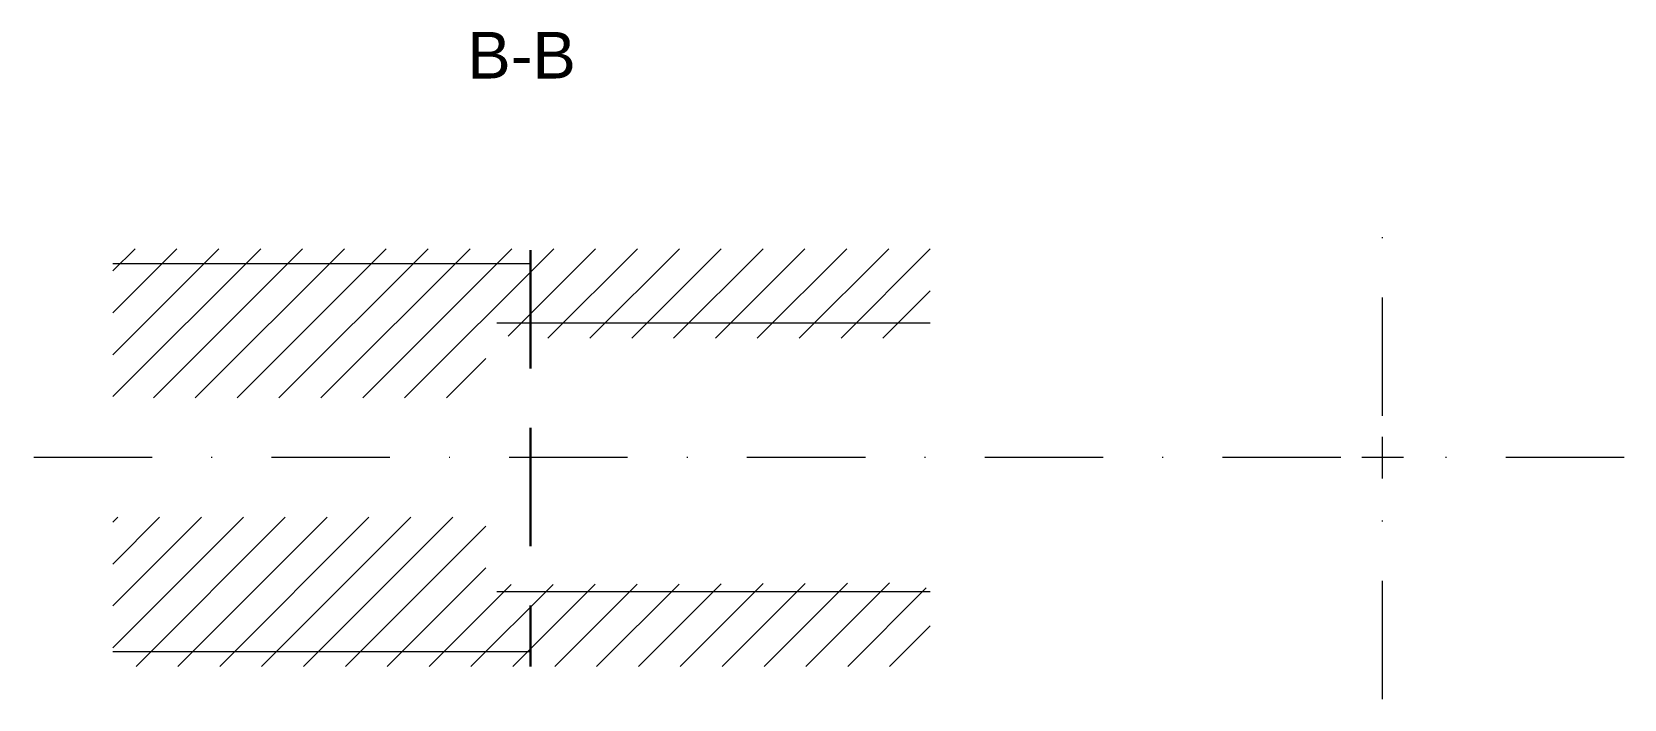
# Paper-space layout 'Layout2' of a CAD drawing. Header units: millimetres. Extents: x 48 to 219, y 110 to 181.
import ezdxf

# ---------------------------------------------------------------- set-up
doc = ezdxf.new("R2010")
doc.units = ezdxf.units.MM
doc.linetypes.add('DASHDOT', pattern=[25.4, 12.7, -6.35, 0, -6.35])
doc.linetypes.add('DASHED', pattern=[19.05, 12.7, -6.35])
for name, color, linetype, lineweight in [('AXE', 1, 'DASHDOT', 5), ('MD_Annotation', 7, 'Continuous', 25), ('MD_Hatching', 7, 'Continuous', 15), ('Muchii Groase', 250, 'Continuous', 30), ('muchii subtiri', 250, 'Continuous', 15)]:
    doc.layers.add(name, color=color, linetype=linetype, lineweight=lineweight)
doc.styles.get("Standard").update_dxf_attribs({"font": 'arial.ttf'})

# ---------------------------------------------------------------- blocks, each defined once
blk = doc.blocks.new('*U14')
at = {"layer": 'AXE', "color": 0, "transparency": 16777216}
for p, q in [((0, 4.48), (0, 25.9)), ((-25.9, 0), (-4.48, 0)), ((4.48, 0), (144.88, 0)), ((0, -25.9), (0, -4.48))]:
    blk.add_line(p, q, dxfattribs=at)
at = {"layer": 'AXE', "color": 0, "linetype": 'Continuous', "transparency": 16777216}
for p, q in [((0, -2.24), (0, 2.24)), ((-2.24, 0), (2.24, 0))]:
    blk.add_line(p, q, dxfattribs=at)

psp = doc.layouts.new('Layout2')

# ---------------------------------------------------------------- hatches: boundary and pattern name
at = {"layer": 'MD_Hatching', "linetype": 'Continuous'}
h = psp.add_hatch(dxfattribs=at)
h.set_pattern_fill('ANSI31', color=256, style=0)
edge = h.paths.add_edge_path(flags=0)
edge.add_spline(control_points=[(61.55, 158), (61.55, 157.92), (61.54, 157.83), (61.48, 157.67), (61.44, 157.59), (61.33, 157.44), (61.25, 157.37), (61.07, 157.26), (60.97, 157.23), (60.76, 157.2), (60.66, 157.2), (60.46, 157.25), (60.36, 157.3), (60.19, 157.42), (60.12, 157.5), (60.01, 157.67), (59.98, 157.77), (59.95, 157.92), (59.95, 157.96), (59.95, 158)], knot_values=[-0.315121, -0.315121, -0.315121, -0.315121, -0.282745, -0.282745, -0.250365, -0.250365, -0.211281, -0.211281, -0.17218, -0.17218, -0.133079, -0.133079, -0.093993, -0.093993, -0.05493, -0.05493, -0.015883, -0.015883, 0, 0, 0, 0], degree=3, periodic=0)
edge.add_line((59.95, 158), (58.43, 158))
edge.add_line((58.43, 158), (56.83, 156.4))
edge.add_line((56.83, 156.4), (56.83, 142))
edge.add_line((56.83, 142), (96.83, 142))
edge.add_line((96.83, 142), (96.83, 148.8))
edge.add_ellipse((98.03, 148.8), major_axis=(0, 1.2), ratio=1, start_angle=-90, end_angle=90, ccw=False)
edge.add_line((99.23, 148.8), (99.23, 148.4))
edge.add_line((99.23, 148.4), (101.06, 148.4))
edge.add_line((101.06, 148.4), (101.06, 148.4))
edge.add_spline(control_points=[(101.06, 148.4), (101.06, 148.46), (101.07, 148.51), (101.09, 148.62), (101.11, 148.67), (101.17, 148.82), (101.23, 148.91), (101.38, 149.05), (101.47, 149.11), (101.67, 149.18), (101.77, 149.2), (101.98, 149.2), (102.08, 149.18), (102.27, 149.1), (102.36, 149.04), (102.51, 148.89), (102.56, 148.8), (102.64, 148.61), (102.66, 148.51), (102.66, 148.4)], knot_values=[-0.31528, -0.31528, -0.31528, -0.31528, -0.294511, -0.294511, -0.27374, -0.27374, -0.234646, -0.234646, -0.195496, -0.195496, -0.156319, -0.156319, -0.117158, -0.117158, -0.078051, -0.078051, -0.039006, -0.039006, 0, 0, 0, 0], degree=3, periodic=0)
edge.add_line((102.66, 148.4), (105.62, 148.4))
edge.add_line((105.62, 148.4), (105.62, 148.4))
edge.add_spline(control_points=[(105.62, 148.4), (105.62, 148.46), (105.63, 148.51), (105.65, 148.62), (105.67, 148.67), (105.73, 148.82), (105.79, 148.91), (105.94, 149.05), (106.03, 149.11), (106.23, 149.18), (106.33, 149.2), (106.54, 149.2), (106.64, 149.18), (106.83, 149.1), (106.92, 149.04), (107.07, 148.89), (107.12, 148.8), (107.2, 148.61), (107.22, 148.51), (107.22, 148.4)], knot_values=[-0.31528, -0.31528, -0.31528, -0.31528, -0.294511, -0.294511, -0.27374, -0.27374, -0.234646, -0.234646, -0.195496, -0.195496, -0.156319, -0.156319, -0.117158, -0.117158, -0.078051, -0.078051, -0.039006, -0.039006, 0, 0, 0, 0], degree=3, periodic=0)
edge.add_line((107.22, 148.4), (110.18, 148.4))
edge.add_line((110.18, 148.4), (110.18, 148.4))
edge.add_spline(control_points=[(110.18, 148.4), (110.18, 148.46), (110.19, 148.51), (110.21, 148.62), (110.23, 148.67), (110.29, 148.82), (110.35, 148.91), (110.5, 149.05), (110.59, 149.11), (110.79, 149.18), (110.89, 149.2), (111.1, 149.2), (111.2, 149.18), (111.39, 149.1), (111.48, 149.04), (111.63, 148.89), (111.68, 148.8), (111.76, 148.61), (111.78, 148.51), (111.78, 148.4)], knot_values=[-0.31528, -0.31528, -0.31528, -0.31528, -0.294511, -0.294511, -0.27374, -0.27374, -0.234646, -0.234646, -0.195496, -0.195496, -0.156319, -0.156319, -0.117158, -0.117158, -0.078051, -0.078051, -0.039006, -0.039006, 0, 0, 0, 0], degree=3, periodic=0)
edge.add_line((111.78, 148.4), (114.74, 148.4))
edge.add_line((114.74, 148.4), (114.74, 148.4))
edge.add_spline(control_points=[(114.74, 148.4), (114.74, 148.46), (114.75, 148.51), (114.77, 148.62), (114.79, 148.67), (114.85, 148.82), (114.91, 148.91), (115.06, 149.05), (115.15, 149.11), (115.35, 149.18), (115.45, 149.2), (115.66, 149.2), (115.76, 149.18), (115.95, 149.1), (116.04, 149.04), (116.19, 148.89), (116.24, 148.8), (116.32, 148.61), (116.34, 148.51), (116.34, 148.4)], knot_values=[-0.31528, -0.31528, -0.31528, -0.31528, -0.294511, -0.294511, -0.27374, -0.27374, -0.234646, -0.234646, -0.195496, -0.195496, -0.156319, -0.156319, -0.117158, -0.117158, -0.078051, -0.078051, -0.039006, -0.039006, 0, 0, 0, 0], degree=3, periodic=0)
edge.add_line((116.34, 148.4), (119.3, 148.4))
edge.add_line((119.3, 148.4), (119.3, 148.4))
edge.add_spline(control_points=[(119.3, 148.4), (119.3, 148.46), (119.31, 148.51), (119.33, 148.62), (119.35, 148.67), (119.41, 148.82), (119.47, 148.91), (119.62, 149.05), (119.71, 149.11), (119.91, 149.18), (120.01, 149.2), (120.22, 149.2), (120.32, 149.18), (120.51, 149.1), (120.6, 149.04), (120.75, 148.89), (120.8, 148.8), (120.88, 148.61), (120.9, 148.51), (120.9, 148.4)], knot_values=[-0.31528, -0.31528, -0.31528, -0.31528, -0.294511, -0.294511, -0.27374, -0.27374, -0.234646, -0.234646, -0.195496, -0.195496, -0.156319, -0.156319, -0.117158, -0.117158, -0.078051, -0.078051, -0.039006, -0.039006, 0, 0, 0, 0], degree=3, periodic=0)
edge.add_line((120.9, 148.4), (123.86, 148.4))
edge.add_line((123.86, 148.4), (123.86, 148.4))
edge.add_spline(control_points=[(123.86, 148.4), (123.86, 148.46), (123.87, 148.51), (123.89, 148.62), (123.91, 148.67), (123.97, 148.82), (124.03, 148.91), (124.18, 149.05), (124.27, 149.11), (124.47, 149.18), (124.57, 149.2), (124.78, 149.2), (124.88, 149.18), (125.07, 149.1), (125.16, 149.04), (125.31, 148.89), (125.36, 148.8), (125.44, 148.61), (125.46, 148.51), (125.46, 148.4)], knot_values=[-0.31528, -0.31528, -0.31528, -0.31528, -0.294511, -0.294511, -0.27374, -0.27374, -0.234646, -0.234646, -0.195496, -0.195496, -0.156319, -0.156319, -0.117158, -0.117158, -0.078051, -0.078051, -0.039006, -0.039006, 0, 0, 0, 0], degree=3, periodic=0)
edge.add_line((125.46, 148.4), (128.42, 148.4))
edge.add_line((128.42, 148.4), (128.42, 148.4))
edge.add_spline(control_points=[(128.42, 148.4), (128.42, 148.46), (128.43, 148.51), (128.45, 148.62), (128.47, 148.67), (128.53, 148.82), (128.59, 148.91), (128.74, 149.05), (128.83, 149.11), (129.03, 149.18), (129.13, 149.2), (129.34, 149.2), (129.44, 149.18), (129.63, 149.1), (129.72, 149.04), (129.87, 148.89), (129.92, 148.8), (130, 148.61), (130.02, 148.51), (130.02, 148.4)], knot_values=[-0.31528, -0.31528, -0.31528, -0.31528, -0.294511, -0.294511, -0.27374, -0.27374, -0.234646, -0.234646, -0.195496, -0.195496, -0.156319, -0.156319, -0.117158, -0.117158, -0.078051, -0.078051, -0.039006, -0.039006, 0, 0, 0, 0], degree=3, periodic=0)
edge.add_line((130.02, 148.4), (132.98, 148.4))
edge.add_line((132.98, 148.4), (132.98, 148.4))
edge.add_spline(control_points=[(132.98, 148.4), (132.98, 148.46), (132.99, 148.51), (133.01, 148.62), (133.03, 148.67), (133.09, 148.82), (133.15, 148.91), (133.3, 149.05), (133.39, 149.11), (133.59, 149.18), (133.69, 149.2), (133.9, 149.2), (134, 149.18), (134.19, 149.1), (134.28, 149.04), (134.43, 148.89), (134.48, 148.8), (134.56, 148.61), (134.58, 148.51), (134.58, 148.4)], knot_values=[-0.31528, -0.31528, -0.31528, -0.31528, -0.294511, -0.294511, -0.27374, -0.27374, -0.234646, -0.234646, -0.195496, -0.195496, -0.156319, -0.156319, -0.117158, -0.117158, -0.078051, -0.078051, -0.039006, -0.039006, 0, 0, 0, 0], degree=3, periodic=0)
edge.add_line((134.58, 148.4), (137.54, 148.4))
edge.add_line((137.54, 148.4), (137.54, 148.4))
edge.add_spline(control_points=[(137.54, 148.4), (137.54, 148.46), (137.55, 148.51), (137.57, 148.62), (137.59, 148.67), (137.65, 148.82), (137.71, 148.91), (137.86, 149.05), (137.95, 149.11), (138.15, 149.18), (138.25, 149.2), (138.46, 149.2), (138.56, 149.18), (138.75, 149.1), (138.84, 149.04), (138.99, 148.89), (139.04, 148.8), (139.12, 148.61), (139.14, 148.51), (139.14, 148.4)], knot_values=[-0.31528, -0.31528, -0.31528, -0.31528, -0.294511, -0.294511, -0.27374, -0.27374, -0.234646, -0.234646, -0.195496, -0.195496, -0.156319, -0.156319, -0.117158, -0.117158, -0.078051, -0.078051, -0.039006, -0.039006, 0, 0, 0, 0], degree=3, periodic=0)
edge.add_line((139.14, 148.4), (142.1, 148.4))
edge.add_line((142.1, 148.4), (142.1, 148.4))
edge.add_spline(control_points=[(142.1, 148.4), (142.1, 148.46), (142.11, 148.51), (142.13, 148.61), (142.14, 148.67), (142.21, 148.81), (142.26, 148.9), (142.41, 149.04), (142.5, 149.1), (142.69, 149.18), (142.8, 149.2), (142.9, 149.2)], knot_values=[-0.1576, -0.1576, -0.1576, -0.1576, -0.137513, -0.137513, -0.117425, -0.117425, -0.078331, -0.078331, -0.039179, -0.039179, 0, 0, 0, 0], degree=3, periodic=0)
edge.add_line((142.9, 149.2), (142.9, 148.4))
edge.add_line((142.9, 148.4), (144.5, 150))
edge.add_line((144.5, 150), (144.5, 158))
edge.add_line((144.5, 158), (101.87, 158))
edge.add_spline(control_points=[(101.87, 158), (101.87, 157.92), (101.86, 157.83), (101.8, 157.67), (101.76, 157.59), (101.65, 157.44), (101.57, 157.37), (101.39, 157.26), (101.29, 157.23), (101.08, 157.2), (100.98, 157.2), (100.78, 157.25), (100.68, 157.3), (100.51, 157.42), (100.44, 157.5), (100.33, 157.67), (100.3, 157.77), (100.27, 157.92), (100.27, 157.96), (100.27, 158)], knot_values=[-0.315121, -0.315121, -0.315121, -0.315121, -0.282745, -0.282745, -0.250365, -0.250365, -0.211281, -0.211281, -0.17218, -0.17218, -0.133079, -0.133079, -0.093993, -0.093993, -0.05493, -0.05493, -0.015883, -0.015883, 0, 0, 0, 0], degree=3, periodic=0)
edge.add_line((100.27, 158), (97.39, 158))
edge.add_spline(control_points=[(97.39, 158), (97.39, 157.92), (97.38, 157.83), (97.32, 157.67), (97.28, 157.59), (97.17, 157.44), (97.09, 157.37), (96.91, 157.26), (96.81, 157.23), (96.6, 157.2), (96.5, 157.2), (96.3, 157.25), (96.2, 157.3), (96.03, 157.42), (95.96, 157.5), (95.85, 157.67), (95.82, 157.77), (95.79, 157.92), (95.79, 157.96), (95.79, 158)], knot_values=[-0.315121, -0.315121, -0.315121, -0.315121, -0.282745, -0.282745, -0.250365, -0.250365, -0.211281, -0.211281, -0.17218, -0.17218, -0.133079, -0.133079, -0.093993, -0.093993, -0.05493, -0.05493, -0.015883, -0.015883, 0, 0, 0, 0], degree=3, periodic=0)
edge.add_line((95.79, 158), (92.91, 158))
edge.add_spline(control_points=[(92.91, 158), (92.91, 157.92), (92.9, 157.83), (92.84, 157.67), (92.8, 157.59), (92.69, 157.44), (92.61, 157.37), (92.43, 157.26), (92.33, 157.23), (92.12, 157.2), (92.02, 157.2), (91.82, 157.25), (91.72, 157.3), (91.55, 157.42), (91.48, 157.5), (91.37, 157.67), (91.34, 157.77), (91.31, 157.92), (91.31, 157.96), (91.31, 158)], knot_values=[-0.315121, -0.315121, -0.315121, -0.315121, -0.282745, -0.282745, -0.250365, -0.250365, -0.211281, -0.211281, -0.17218, -0.17218, -0.133079, -0.133079, -0.093993, -0.093993, -0.05493, -0.05493, -0.015883, -0.015883, 0, 0, 0, 0], degree=3, periodic=0)
edge.add_line((91.31, 158), (88.43, 158))
edge.add_spline(control_points=[(88.43, 158), (88.43, 157.92), (88.42, 157.83), (88.36, 157.67), (88.32, 157.59), (88.21, 157.44), (88.13, 157.37), (87.95, 157.26), (87.85, 157.23), (87.64, 157.2), (87.54, 157.2), (87.34, 157.25), (87.24, 157.3), (87.07, 157.42), (87, 157.5), (86.89, 157.67), (86.86, 157.77), (86.83, 157.92), (86.83, 157.96), (86.83, 158)], knot_values=[-0.315121, -0.315121, -0.315121, -0.315121, -0.282745, -0.282745, -0.250365, -0.250365, -0.211281, -0.211281, -0.17218, -0.17218, -0.133079, -0.133079, -0.093993, -0.093993, -0.05493, -0.05493, -0.015883, -0.015883, 0, 0, 0, 0], degree=3, periodic=0)
edge.add_line((86.83, 158), (83.95, 158))
edge.add_spline(control_points=[(83.95, 158), (83.95, 157.92), (83.94, 157.83), (83.88, 157.67), (83.84, 157.59), (83.73, 157.44), (83.65, 157.37), (83.47, 157.26), (83.37, 157.23), (83.16, 157.2), (83.06, 157.2), (82.86, 157.25), (82.76, 157.3), (82.59, 157.42), (82.52, 157.5), (82.41, 157.67), (82.38, 157.77), (82.35, 157.92), (82.35, 157.96), (82.35, 158)], knot_values=[-0.315121, -0.315121, -0.315121, -0.315121, -0.282745, -0.282745, -0.250365, -0.250365, -0.211281, -0.211281, -0.17218, -0.17218, -0.133079, -0.133079, -0.093993, -0.093993, -0.05493, -0.05493, -0.015883, -0.015883, 0, 0, 0, 0], degree=3, periodic=0)
edge.add_line((82.35, 158), (79.47, 158))
edge.add_spline(control_points=[(79.47, 158), (79.47, 157.92), (79.46, 157.83), (79.4, 157.67), (79.36, 157.59), (79.25, 157.44), (79.17, 157.37), (78.99, 157.26), (78.89, 157.23), (78.68, 157.2), (78.58, 157.2), (78.38, 157.25), (78.28, 157.3), (78.11, 157.42), (78.04, 157.5), (77.93, 157.67), (77.9, 157.77), (77.87, 157.92), (77.87, 157.96), (77.87, 158)], knot_values=[-0.315121, -0.315121, -0.315121, -0.315121, -0.282745, -0.282745, -0.250365, -0.250365, -0.211281, -0.211281, -0.17218, -0.17218, -0.133079, -0.133079, -0.093993, -0.093993, -0.05493, -0.05493, -0.015883, -0.015883, 0, 0, 0, 0], degree=3, periodic=0)
edge.add_line((77.87, 158), (74.99, 158))
edge.add_spline(control_points=[(74.99, 158), (74.99, 157.92), (74.98, 157.83), (74.92, 157.67), (74.88, 157.59), (74.77, 157.44), (74.69, 157.37), (74.51, 157.26), (74.41, 157.23), (74.2, 157.2), (74.1, 157.2), (73.9, 157.25), (73.8, 157.3), (73.63, 157.42), (73.56, 157.5), (73.45, 157.67), (73.42, 157.77), (73.39, 157.92), (73.39, 157.96), (73.39, 158)], knot_values=[-0.315121, -0.315121, -0.315121, -0.315121, -0.282745, -0.282745, -0.250365, -0.250365, -0.211281, -0.211281, -0.17218, -0.17218, -0.133079, -0.133079, -0.093993, -0.093993, -0.05493, -0.05493, -0.015883, -0.015883, 0, 0, 0, 0], degree=3, periodic=0)
edge.add_line((73.39, 158), (70.51, 158))
edge.add_spline(control_points=[(70.51, 158), (70.51, 157.92), (70.5, 157.83), (70.44, 157.67), (70.4, 157.59), (70.29, 157.44), (70.21, 157.37), (70.03, 157.26), (69.93, 157.23), (69.72, 157.2), (69.62, 157.2), (69.42, 157.25), (69.32, 157.3), (69.15, 157.42), (69.08, 157.5), (68.97, 157.67), (68.94, 157.77), (68.91, 157.92), (68.91, 157.96), (68.91, 158)], knot_values=[-0.315121, -0.315121, -0.315121, -0.315121, -0.282745, -0.282745, -0.250365, -0.250365, -0.211281, -0.211281, -0.17218, -0.17218, -0.133079, -0.133079, -0.093993, -0.093993, -0.05493, -0.05493, -0.015883, -0.015883, 0, 0, 0, 0], degree=3, periodic=0)
edge.add_line((68.91, 158), (66.03, 158))
edge.add_spline(control_points=[(66.03, 158), (66.03, 157.92), (66.02, 157.83), (65.96, 157.67), (65.92, 157.59), (65.81, 157.44), (65.73, 157.37), (65.55, 157.26), (65.45, 157.23), (65.24, 157.2), (65.14, 157.2), (64.94, 157.25), (64.84, 157.3), (64.67, 157.42), (64.6, 157.5), (64.49, 157.67), (64.46, 157.77), (64.43, 157.92), (64.43, 157.96), (64.43, 158)], knot_values=[-0.315121, -0.315121, -0.315121, -0.315121, -0.282745, -0.282745, -0.250365, -0.250365, -0.211281, -0.211281, -0.17218, -0.17218, -0.133079, -0.133079, -0.093993, -0.093993, -0.05493, -0.05493, -0.015883, -0.015883, 0, 0, 0, 0], degree=3, periodic=0)
edge.add_line((64.43, 158), (61.55, 158))
edge = h.paths.add_edge_path(flags=0)
edge.add_spline(control_points=[(57.91, 113.73), (57.92, 113.74), (57.94, 113.76), (58.03, 113.85), (58.12, 113.91), (58.31, 113.98), (58.42, 114), (58.63, 114), (58.73, 113.98), (58.92, 113.9), (59.01, 113.84), (59.15, 113.69), (59.21, 113.6), (59.29, 113.41), (59.31, 113.31), (59.31, 113.2)], knot_values=[-0.243514, -0.243514, -0.243514, -0.243514, -0.23447, -0.23447, -0.195377, -0.195377, -0.156274, -0.156274, -0.117178, -0.117178, -0.078101, -0.078101, -0.039046, -0.039046, 0, 0, 0, 0], degree=3, periodic=0)
edge.add_line((59.31, 113.2), (62.19, 113.2))
edge.add_spline(control_points=[(62.19, 113.2), (62.19, 113.26), (62.2, 113.31), (62.22, 113.42), (62.24, 113.47), (62.3, 113.62), (62.36, 113.71), (62.51, 113.85), (62.6, 113.91), (62.79, 113.98), (62.9, 114), (63.11, 114), (63.21, 113.98), (63.4, 113.9), (63.49, 113.84), (63.63, 113.69), (63.69, 113.6), (63.77, 113.41), (63.79, 113.31), (63.79, 113.2)], knot_values=[-0.315133, -0.315133, -0.315133, -0.315133, -0.294337, -0.294337, -0.27354, -0.27354, -0.23447, -0.23447, -0.195377, -0.195377, -0.156274, -0.156274, -0.117178, -0.117178, -0.078101, -0.078101, -0.039046, -0.039046, 0, 0, 0, 0], degree=3, periodic=0)
edge.add_line((63.79, 113.2), (66.67, 113.2))
edge.add_spline(control_points=[(66.67, 113.2), (66.67, 113.26), (66.68, 113.31), (66.7, 113.42), (66.72, 113.47), (66.78, 113.62), (66.84, 113.71), (66.99, 113.85), (67.08, 113.91), (67.27, 113.98), (67.38, 114), (67.59, 114), (67.69, 113.98), (67.88, 113.9), (67.97, 113.84), (68.11, 113.69), (68.17, 113.6), (68.25, 113.41), (68.27, 113.31), (68.27, 113.2)], knot_values=[-0.315133, -0.315133, -0.315133, -0.315133, -0.294337, -0.294337, -0.27354, -0.27354, -0.23447, -0.23447, -0.195377, -0.195377, -0.156274, -0.156274, -0.117178, -0.117178, -0.078101, -0.078101, -0.039046, -0.039046, 0, 0, 0, 0], degree=3, periodic=0)
edge.add_line((68.27, 113.2), (71.15, 113.2))
edge.add_spline(control_points=[(71.15, 113.2), (71.15, 113.26), (71.16, 113.31), (71.18, 113.42), (71.2, 113.47), (71.26, 113.62), (71.32, 113.71), (71.47, 113.85), (71.56, 113.91), (71.75, 113.98), (71.86, 114), (72.07, 114), (72.17, 113.98), (72.36, 113.9), (72.45, 113.84), (72.59, 113.69), (72.65, 113.6), (72.73, 113.41), (72.75, 113.31), (72.75, 113.2)], knot_values=[-0.315133, -0.315133, -0.315133, -0.315133, -0.294337, -0.294337, -0.27354, -0.27354, -0.23447, -0.23447, -0.195377, -0.195377, -0.156274, -0.156274, -0.117178, -0.117178, -0.078101, -0.078101, -0.039046, -0.039046, 0, 0, 0, 0], degree=3, periodic=0)
edge.add_line((72.75, 113.2), (75.63, 113.2))
edge.add_spline(control_points=[(75.63, 113.2), (75.63, 113.26), (75.64, 113.31), (75.66, 113.42), (75.68, 113.47), (75.74, 113.62), (75.8, 113.71), (75.95, 113.85), (76.04, 113.91), (76.23, 113.98), (76.34, 114), (76.55, 114), (76.65, 113.98), (76.84, 113.9), (76.93, 113.84), (77.07, 113.69), (77.13, 113.6), (77.21, 113.41), (77.23, 113.31), (77.23, 113.2)], knot_values=[-0.315133, -0.315133, -0.315133, -0.315133, -0.294337, -0.294337, -0.27354, -0.27354, -0.23447, -0.23447, -0.195377, -0.195377, -0.156274, -0.156274, -0.117178, -0.117178, -0.078101, -0.078101, -0.039046, -0.039046, 0, 0, 0, 0], degree=3, periodic=0)
edge.add_line((77.23, 113.2), (80.11, 113.2))
edge.add_spline(control_points=[(80.11, 113.2), (80.11, 113.26), (80.12, 113.31), (80.14, 113.42), (80.16, 113.47), (80.22, 113.62), (80.28, 113.71), (80.43, 113.85), (80.52, 113.91), (80.71, 113.98), (80.82, 114), (81.03, 114), (81.13, 113.98), (81.32, 113.9), (81.41, 113.84), (81.55, 113.69), (81.61, 113.6), (81.69, 113.41), (81.71, 113.31), (81.71, 113.2)], knot_values=[-0.315133, -0.315133, -0.315133, -0.315133, -0.294337, -0.294337, -0.27354, -0.27354, -0.23447, -0.23447, -0.195377, -0.195377, -0.156274, -0.156274, -0.117178, -0.117178, -0.078101, -0.078101, -0.039046, -0.039046, 0, 0, 0, 0], degree=3, periodic=0)
edge.add_line((81.71, 113.2), (84.59, 113.2))
edge.add_spline(control_points=[(84.59, 113.2), (84.59, 113.26), (84.6, 113.31), (84.62, 113.42), (84.64, 113.47), (84.7, 113.62), (84.76, 113.71), (84.91, 113.85), (85, 113.91), (85.19, 113.98), (85.3, 114), (85.51, 114), (85.61, 113.98), (85.8, 113.9), (85.89, 113.84), (86.03, 113.69), (86.09, 113.6), (86.17, 113.41), (86.19, 113.31), (86.19, 113.2)], knot_values=[-0.315133, -0.315133, -0.315133, -0.315133, -0.294337, -0.294337, -0.27354, -0.27354, -0.23447, -0.23447, -0.195377, -0.195377, -0.156274, -0.156274, -0.117178, -0.117178, -0.078101, -0.078101, -0.039046, -0.039046, 0, 0, 0, 0], degree=3, periodic=0)
edge.add_line((86.19, 113.2), (89.07, 113.2))
edge.add_spline(control_points=[(89.07, 113.2), (89.07, 113.26), (89.08, 113.31), (89.1, 113.42), (89.12, 113.47), (89.18, 113.62), (89.24, 113.71), (89.39, 113.85), (89.48, 113.91), (89.67, 113.98), (89.78, 114), (89.99, 114), (90.09, 113.98), (90.28, 113.9), (90.37, 113.84), (90.51, 113.69), (90.57, 113.6), (90.65, 113.41), (90.67, 113.31), (90.67, 113.2)], knot_values=[-0.315133, -0.315133, -0.315133, -0.315133, -0.294337, -0.294337, -0.27354, -0.27354, -0.23447, -0.23447, -0.195377, -0.195377, -0.156274, -0.156274, -0.117178, -0.117178, -0.078101, -0.078101, -0.039046, -0.039046, 0, 0, 0, 0], degree=3, periodic=0)
edge.add_line((90.67, 113.2), (93.55, 113.2))
edge.add_spline(control_points=[(93.55, 113.2), (93.55, 113.26), (93.56, 113.31), (93.58, 113.42), (93.6, 113.47), (93.66, 113.62), (93.72, 113.71), (93.87, 113.85), (93.96, 113.91), (94.15, 113.98), (94.26, 114), (94.47, 114), (94.57, 113.98), (94.76, 113.9), (94.85, 113.84), (94.99, 113.69), (95.05, 113.6), (95.13, 113.41), (95.15, 113.31), (95.15, 113.2)], knot_values=[-0.315133, -0.315133, -0.315133, -0.315133, -0.294337, -0.294337, -0.27354, -0.27354, -0.23447, -0.23447, -0.195377, -0.195377, -0.156274, -0.156274, -0.117178, -0.117178, -0.078101, -0.078101, -0.039046, -0.039046, 0, 0, 0, 0], degree=3, periodic=0)
edge.add_line((95.15, 113.2), (98.03, 113.2))
edge.add_spline(control_points=[(98.03, 113.2), (98.03, 113.26), (98.04, 113.31), (98.06, 113.42), (98.08, 113.47), (98.14, 113.62), (98.2, 113.71), (98.35, 113.85), (98.44, 113.91), (98.63, 113.98), (98.74, 114), (98.95, 114), (99.05, 113.98), (99.24, 113.9), (99.33, 113.84), (99.47, 113.69), (99.53, 113.6), (99.61, 113.41), (99.63, 113.31), (99.63, 113.2)], knot_values=[-0.315133, -0.315133, -0.315133, -0.315133, -0.294337, -0.294337, -0.27354, -0.27354, -0.23447, -0.23447, -0.195377, -0.195377, -0.156274, -0.156274, -0.117178, -0.117178, -0.078101, -0.078101, -0.039046, -0.039046, 0, 0, 0, 0], degree=3, periodic=0)
edge.add_line((99.63, 113.2), (144.5, 113.2))
edge.add_line((144.5, 113.2), (144.5, 121.2))
edge.add_line((144.5, 121.2), (142.9, 122.8))
edge.add_line((142.9, 122.8), (141.42, 122.8))
edge.add_spline(control_points=[(141.42, 122.8), (141.42, 122.72), (141.41, 122.63), (141.36, 122.47), (141.32, 122.39), (141.2, 122.24), (141.12, 122.17), (140.94, 122.06), (140.84, 122.03), (140.64, 122), (140.53, 122), (140.33, 122.05), (140.23, 122.09), (140.07, 122.22), (139.99, 122.29), (139.89, 122.47), (139.85, 122.57), (139.82, 122.72), (139.82, 122.76), (139.82, 122.8)], knot_values=[-0.315268, -0.315268, -0.315268, -0.315268, -0.283043, -0.283043, -0.250809, -0.250809, -0.21168, -0.21168, -0.172508, -0.172508, -0.133336, -0.133336, -0.094203, -0.094203, -0.055133, -0.055133, -0.016116, -0.016116, 0, 0, 0, 0], degree=3, periodic=0)
edge.add_line((139.82, 122.8), (139.82, 122.8))
edge.add_line((139.82, 122.8), (136.86, 122.8))
edge.add_spline(control_points=[(136.86, 122.8), (136.86, 122.72), (136.85, 122.63), (136.8, 122.47), (136.76, 122.39), (136.64, 122.24), (136.56, 122.17), (136.38, 122.06), (136.28, 122.03), (136.08, 122), (135.97, 122), (135.77, 122.05), (135.67, 122.09), (135.51, 122.22), (135.43, 122.29), (135.33, 122.47), (135.29, 122.57), (135.26, 122.72), (135.26, 122.76), (135.26, 122.8)], knot_values=[-0.315268, -0.315268, -0.315268, -0.315268, -0.283043, -0.283043, -0.250809, -0.250809, -0.21168, -0.21168, -0.172508, -0.172508, -0.133336, -0.133336, -0.094203, -0.094203, -0.055133, -0.055133, -0.016116, -0.016116, 0, 0, 0, 0], degree=3, periodic=0)
edge.add_line((135.26, 122.8), (135.26, 122.8))
edge.add_line((135.26, 122.8), (132.3, 122.8))
edge.add_spline(control_points=[(132.3, 122.8), (132.3, 122.72), (132.29, 122.63), (132.24, 122.47), (132.2, 122.39), (132.08, 122.24), (132, 122.17), (131.82, 122.06), (131.72, 122.03), (131.52, 122), (131.41, 122), (131.21, 122.05), (131.11, 122.09), (130.95, 122.22), (130.87, 122.29), (130.77, 122.47), (130.73, 122.57), (130.7, 122.72), (130.7, 122.76), (130.7, 122.8)], knot_values=[-0.315268, -0.315268, -0.315268, -0.315268, -0.283043, -0.283043, -0.250809, -0.250809, -0.21168, -0.21168, -0.172508, -0.172508, -0.133336, -0.133336, -0.094203, -0.094203, -0.055133, -0.055133, -0.016116, -0.016116, 0, 0, 0, 0], degree=3, periodic=0)
edge.add_line((130.7, 122.8), (130.7, 122.8))
edge.add_line((130.7, 122.8), (127.74, 122.8))
edge.add_spline(control_points=[(127.74, 122.8), (127.74, 122.72), (127.73, 122.63), (127.68, 122.47), (127.64, 122.39), (127.52, 122.24), (127.44, 122.17), (127.26, 122.06), (127.16, 122.03), (126.96, 122), (126.85, 122), (126.65, 122.05), (126.55, 122.09), (126.39, 122.22), (126.31, 122.29), (126.21, 122.47), (126.17, 122.57), (126.14, 122.72), (126.14, 122.76), (126.14, 122.8)], knot_values=[-0.315268, -0.315268, -0.315268, -0.315268, -0.283043, -0.283043, -0.250809, -0.250809, -0.21168, -0.21168, -0.172508, -0.172508, -0.133336, -0.133336, -0.094203, -0.094203, -0.055133, -0.055133, -0.016116, -0.016116, 0, 0, 0, 0], degree=3, periodic=0)
edge.add_line((126.14, 122.8), (126.14, 122.8))
edge.add_line((126.14, 122.8), (123.18, 122.8))
edge.add_spline(control_points=[(123.18, 122.8), (123.18, 122.72), (123.17, 122.63), (123.12, 122.47), (123.08, 122.39), (122.96, 122.24), (122.88, 122.17), (122.7, 122.06), (122.6, 122.03), (122.4, 122), (122.29, 122), (122.09, 122.05), (121.99, 122.09), (121.83, 122.22), (121.75, 122.29), (121.65, 122.47), (121.61, 122.57), (121.58, 122.72), (121.58, 122.76), (121.58, 122.8)], knot_values=[-0.315268, -0.315268, -0.315268, -0.315268, -0.283043, -0.283043, -0.250809, -0.250809, -0.21168, -0.21168, -0.172508, -0.172508, -0.133336, -0.133336, -0.094203, -0.094203, -0.055133, -0.055133, -0.016116, -0.016116, 0, 0, 0, 0], degree=3, periodic=0)
edge.add_line((121.58, 122.8), (121.58, 122.8))
edge.add_line((121.58, 122.8), (118.62, 122.8))
edge.add_spline(control_points=[(118.62, 122.8), (118.62, 122.72), (118.61, 122.63), (118.56, 122.47), (118.52, 122.39), (118.4, 122.24), (118.32, 122.17), (118.14, 122.06), (118.04, 122.03), (117.84, 122), (117.73, 122), (117.53, 122.05), (117.43, 122.09), (117.27, 122.22), (117.19, 122.29), (117.09, 122.47), (117.05, 122.57), (117.02, 122.72), (117.02, 122.76), (117.02, 122.8)], knot_values=[-0.315268, -0.315268, -0.315268, -0.315268, -0.283043, -0.283043, -0.250809, -0.250809, -0.21168, -0.21168, -0.172508, -0.172508, -0.133336, -0.133336, -0.094203, -0.094203, -0.055133, -0.055133, -0.016116, -0.016116, 0, 0, 0, 0], degree=3, periodic=0)
edge.add_line((117.02, 122.8), (117.02, 122.8))
edge.add_line((117.02, 122.8), (114.06, 122.8))
edge.add_spline(control_points=[(114.06, 122.8), (114.06, 122.72), (114.05, 122.63), (114, 122.47), (113.96, 122.39), (113.84, 122.24), (113.76, 122.17), (113.58, 122.06), (113.48, 122.03), (113.28, 122), (113.17, 122), (112.97, 122.05), (112.87, 122.09), (112.71, 122.22), (112.63, 122.29), (112.53, 122.47), (112.49, 122.57), (112.46, 122.72), (112.46, 122.76), (112.46, 122.8)], knot_values=[-0.315268, -0.315268, -0.315268, -0.315268, -0.283043, -0.283043, -0.250809, -0.250809, -0.21168, -0.21168, -0.172508, -0.172508, -0.133336, -0.133336, -0.094203, -0.094203, -0.055133, -0.055133, -0.016116, -0.016116, 0, 0, 0, 0], degree=3, periodic=0)
edge.add_line((112.46, 122.8), (112.46, 122.8))
edge.add_line((112.46, 122.8), (109.5, 122.8))
edge.add_spline(control_points=[(109.5, 122.8), (109.5, 122.72), (109.49, 122.63), (109.44, 122.47), (109.4, 122.39), (109.28, 122.24), (109.2, 122.17), (109.02, 122.06), (108.92, 122.03), (108.72, 122), (108.61, 122), (108.41, 122.05), (108.31, 122.09), (108.15, 122.22), (108.07, 122.29), (107.97, 122.47), (107.93, 122.57), (107.9, 122.72), (107.9, 122.76), (107.9, 122.8)], knot_values=[-0.315268, -0.315268, -0.315268, -0.315268, -0.283043, -0.283043, -0.250809, -0.250809, -0.21168, -0.21168, -0.172508, -0.172508, -0.133336, -0.133336, -0.094203, -0.094203, -0.055133, -0.055133, -0.016116, -0.016116, 0, 0, 0, 0], degree=3, periodic=0)
edge.add_line((107.9, 122.8), (107.9, 122.8))
edge.add_line((107.9, 122.8), (104.94, 122.8))
edge.add_spline(control_points=[(104.94, 122.8), (104.94, 122.72), (104.93, 122.63), (104.88, 122.47), (104.84, 122.39), (104.72, 122.24), (104.64, 122.17), (104.46, 122.06), (104.36, 122.03), (104.16, 122), (104.05, 122), (103.85, 122.05), (103.75, 122.09), (103.59, 122.22), (103.51, 122.29), (103.41, 122.47), (103.37, 122.57), (103.34, 122.72), (103.34, 122.76), (103.34, 122.8)], knot_values=[-0.315268, -0.315268, -0.315268, -0.315268, -0.283043, -0.283043, -0.250809, -0.250809, -0.21168, -0.21168, -0.172508, -0.172508, -0.133336, -0.133336, -0.094203, -0.094203, -0.055133, -0.055133, -0.016116, -0.016116, 0, 0, 0, 0], degree=3, periodic=0)
edge.add_line((103.34, 122.8), (103.34, 122.8))
edge.add_line((103.34, 122.8), (100.38, 122.8))
edge.add_spline(control_points=[(100.38, 122.8), (100.38, 122.72), (100.37, 122.63), (100.32, 122.47), (100.28, 122.39), (100.16, 122.24), (100.08, 122.17), (99.9, 122.06), (99.8, 122.03), (99.6, 122), (99.49, 122), (99.32, 122.04), (99.25, 122.07), (99.19, 122.1)], knot_values=[-0.315268, -0.315268, -0.315268, -0.315268, -0.283043, -0.283043, -0.250809, -0.250809, -0.21168, -0.21168, -0.172508, -0.172508, -0.133336, -0.133336, -0.106571, -0.106571, -0.106571, -0.106571], degree=3, periodic=0)
edge.add_ellipse((98.03, 122.4), major_axis=(-0.3, -1.16), ratio=1, start_angle=-75.5791, end_angle=90, ccw=False)
edge.add_line((96.83, 122.4), (96.83, 129.2))
edge.add_line((96.83, 129.2), (56.83, 129.2))
edge.add_line((56.83, 129.2), (56.83, 114.8))
edge.add_line((56.83, 114.8), (57.91, 113.73))

# ---------------------------------------------------------------- linework, layer by layer
at = {"layer": 'Muchii Groase', "linetype": 'DASHED'}
psp.add_line((101.63, 157.84), (101.63, 113.2), dxfattribs=at)
at = {"layer": 'muchii subtiri', "linetype": 'Continuous'}
for p, q in [((56.83, 156.4), (101.63, 156.4)), ((144.5, 150), (98.03, 150)), ((144.5, 121.2), (98.03, 121.2)), ((56.83, 114.8), (101.63, 114.8))]:
    psp.add_line(p, q, dxfattribs=at)

# ---------------------------------------------------------------- block references
at = {"layer": 'AXE', "extrusion": (5.25507e-17, -3.2178e-33, -1)}
psp.add_blockref('*U14', (-193.02, 135.6), dxfattribs=at)

# ---------------------------------------------------------------- texts
at = {"layer": 'MD_Annotation', "linetype": 'Continuous', "insert": (100.67, 176.25), "char_height": 5, "width": 13.2606, "attachment_point": 8}
psp.add_mtext('B-B ', dxfattribs=at)

doc.saveas('drawing.dxf')
